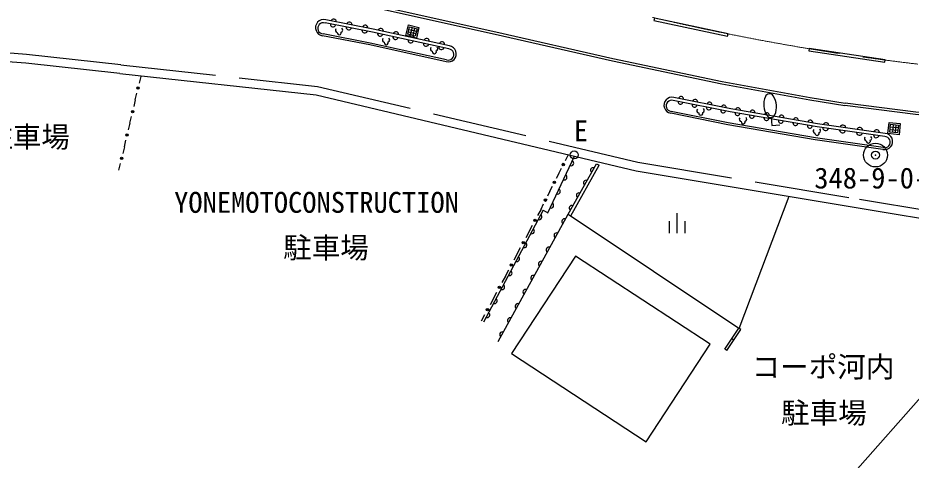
# Model space of a CAD drawing. Units: millimetres, scale not verified. Extents: x 40000 to 680000, y 20000 to 380000.
# Drawn here: x 251270 to 307607, y 246054 to 273934 of the extents above; entities that cross this region are included whole.
import ezdxf
from ezdxf.enums import TextEntityAlignment as Align

# ---------------------------------------------------------------- set-up
doc = ezdxf.new("R2010")
doc.units = ezdxf.units.MM
doc.header["$LTSCALE"] = 1000
doc.header["$PDMODE"] = 32
doc.header["$PDSIZE"] = 500
doc.linetypes.add('CHAIN', pattern=[18.5, 12, -1.5, 3.5, -1.5])
doc.linetypes.add('DASHED', pattern=[7.5, 6, -1.5])
for name, color, linetype, lineweight in [('M-BGD', 7, 'Continuous', 25), ('M-BGD-EXST', 7, 'Continuous', 25), ('M-BMK', 2, 'CHAIN', 13), ('M-BMK-HTXT', 7, 'Continuous', 13), ('M-BMK-SRVR', 3, 'Continuous', 25), ('M-STR-HTXT', 7, 'Continuous', 13), ('M-STR-STRC', 7, 'Continuous', 25)]:
    doc.layers.add(name, color=color, linetype=linetype, lineweight=lineweight)
doc.styles.add('ＭＳ ゴシック', font='')
doc.styles.get('ＭＳ ゴシック').set_extended_font_data('MS Gothic')

msp = doc.modelspace()

# ---------------------------------------------------------------- linework, layer by layer
at = {"layer": 'M-BGD'}
for p, q in [((275864, 272901), (275979, 273366)), ((275979, 273366), (276444, 273251)), ((276134, 273327), (276019, 272862)), ((276289, 273289), (276174, 272824)), ((276444, 273251), (276329, 272786)), ((276329, 272786), (275864, 272901)), ((275902, 273056), (276367, 272941)), ((275941, 273211), (276406, 273096)), ((257708, 270437), (270082, 269075)), ((259020, 270244), (258921, 269822)), ((258675, 268767), (258577, 268345)), ((258675, 268767), (258774, 269189)), ((258331, 267290), (258429, 267712)), ((258331, 267290), (258232, 266868)), ((306256, 266735), (306312, 267236)), ((306293, 267069), (306794, 267013)), ((306312, 267236), (306813, 267180)), ((306479, 267217), (306423, 266716)), ((306646, 267198), (306590, 266698)), ((306813, 267180), (306757, 266679)), ((306757, 266679), (306256, 266735)), ((306275, 266902), (306775, 266846)), ((257986, 265813), (258085, 266235)), ((257986, 265813), (257888, 265390)), ((284696, 261651), (286384, 265218)), ((285948, 265252), (285788, 264931)), ((257642, 264335), (257740, 264757)), ((285387, 264129), (285547, 264450)), ((285968, 261555), (287762, 264737)), ((286142, 261457), (287937, 264639)), ((287762, 264737), (287937, 264639)), ((285387, 264129), (285227, 263808)), ((284826, 263005), (284987, 263326)), ((284826, 263005), (284666, 262684)), ((296755, 254360), (299907, 262686)), ((284265, 261882), (284426, 262203)), ((284398, 261811), (280647, 254758)), ((281565, 253528), (285968, 261555)), ((284265, 261882), (284051, 261479)), ((284398, 261811), (284696, 261651)), ((285968, 261555), (296742, 254368)), ((283515, 260471), (283730, 260874)), ((283515, 260471), (283301, 260068)), ((282765, 259060), (282979, 259463)), ((286433, 258917), (282410, 252766)), ((282765, 259060), (282551, 258657)), ((294928, 253362), (286433, 258917)), ((282015, 257650), (282229, 258053)), ((282015, 257650), (281800, 257247)), ((281264, 256239), (281479, 256642)), ((281264, 256239), (281050, 255836)), ((280514, 254828), (280729, 255231)), ((295866, 253043), (296742, 254368)), ((295991, 252960), (296867, 254285)), ((296867, 254285), (296742, 254368)), ((296429, 253623), (296304, 253706)), ((290905, 247211), (294928, 253362)), ((295991, 252960), (295866, 253043)), ((282410, 252766), (290905, 247211))]:
    msp.add_line(p, q, dxfattribs=at)
at = {"layer": 'M-BGD', "linetype": 'DASHED'}
msp.add_line((257767, 270983), (270175, 269618), dxfattribs=at)
at = {"layer": 'M-BGD'}
for points in [[(278497, 272169), (273677, 273229), (270686, 273807)], [(278454, 271974), (273636, 273033), (270648, 273611)], [(278278, 271173), (273470, 272230), (270492, 272806)], [(278304, 271290), (273495, 272348), (270515, 272923)], [(257708, 270437), (251764, 271082), (249760, 271236), (242831, 271548)], [(270082, 269075), (290260, 264300), (304256, 261958)], [(305969, 266653), (301708, 267253), (296233, 268199), (292645, 268923)], [(305942, 266455), (301677, 267055), (296196, 268003), (292606, 268727)], [(305827, 265643), (301550, 266245), (296045, 267196), (292443, 267923)], [(305844, 265762), (301569, 266364), (296067, 267314), (292467, 268041)], [(304256, 261958), (310592, 260912), (319893, 260587)]]:
    msp.add_lwpolyline(points, dxfattribs=at)
for points in [[(275743, 272828), (275906, 273487), (276565, 273324), (276402, 272664)], [(306145, 266647), (306224, 267346), (306923, 267268), (306845, 266568)]]:
    msp.add_lwpolyline(points, close=True, dxfattribs=at)
at = {"layer": 'M-BGD', "linetype": 'DASHED'}
for points in [[(257767, 270983), (251815, 271630), (249793, 271785), (242844, 272098)], [(270175, 269618), (290369, 264840), (304346, 262500)], [(304346, 262500), (310646, 261460), (319913, 261137)]]:
    msp.add_lwpolyline(points, dxfattribs=at)
at = {"layer": 'M-BGD'}
for centre, radius in [((258847, 269506), 75), ((258847, 269506), 49.5), ((258847, 269506), 24.5), ((258503, 268028), 75), ((258503, 268028), 49.5), ((258503, 268028), 24.5), ((258159, 266551), 75), ((258159, 266551), 49.5), ((258159, 266551), 24.5), ((257814, 265074), 75), ((257814, 265074), 49.5), ((257814, 265074), 24.5), ((285668, 264690), 75), ((285668, 264690), 49.5), ((285668, 264690), 24.5), ((285107, 263567), 75), ((285107, 263567), 49.5), ((285107, 263567), 24.5), ((284546, 262443), 75), ((284546, 262443), 49.5), ((284546, 262443), 24.5), ((283890, 261176), 75), ((283890, 261176), 49.5), ((283890, 261176), 24.5), ((283140, 259766), 75), ((283140, 259766), 49.5), ((283140, 259766), 24.5), ((282390, 258355), 75), ((282390, 258355), 49.5), ((282390, 258355), 24.5), ((281640, 256944), 75), ((281640, 256944), 49.5), ((281640, 256944), 24.5), ((280889, 255534), 75), ((280889, 255534), 49.5), ((280889, 255534), 24.5)]:
    msp.add_circle(centre, radius, dxfattribs=at)
for centre, radius, start, end in [((270552, 273313), 511, 74.8306, 263.2968), ((271180, 273691), 170, 355.9638, 162.1633), ((270535, 273276), 353, 71.3315, 266.7964), ((271150, 273534), 170, 175.9162, 342.2114), ((272146, 273342), 170, 175.9162, 342.2114), ((272177, 273498), 170, 355.9638, 162.1633), ((273174, 273305), 170, 355.9644, 162.1628), ((274156, 273108), 165, 352.8845, 162.3127), ((273142, 273149), 170, 175.9162, 342.2114), ((274121, 272942), 165, 172.8546, 342.342), ((275085, 272730), 165, 172.8546, 342.342), ((275120, 272896), 165, 352.8837, 162.313), ((276084, 272684), 165, 352.8845, 162.3127), ((276049, 272518), 165, 172.855, 342.3437), ((277012, 272306), 165, 172.8569, 342.3419), ((277048, 272472), 165, 352.8845, 162.3127), ((277976, 272094), 165, 172.8546, 342.342), ((278012, 272260), 165, 352.8851, 162.3121), ((278410, 271666), 510, 255.0258, 80.1711), ((278412, 271625), 352, 252.1409, 83.0562), ((292525, 268427), 510, 76.3804, 260.7975), ((292507, 268390), 351, 73.6361, 263.5423), ((293093, 268830), 152, 349.5381, 167.6396), ((293990, 268649), 152, 349.5366, 167.6405), ((293055, 268639), 153, 169.5832, 347.5932), ((293953, 268458), 153, 169.583, 347.5953), ((294850, 268277), 153, 169.5848, 347.5935), ((294887, 268468), 152, 349.5399, 167.6378), ((295784, 268287), 152, 349.5399, 167.6378), ((296689, 268116), 154, 351.8263, 168.5613), ((295748, 268096), 153, 169.583, 347.5953), ((296654, 267928), 155, 171.8878, 348.5016), ((297567, 267770), 155, 171.886, 348.5034), ((297601, 267958), 154, 351.826, 168.5634), ((298481, 267612), 155, 171.8878, 348.5016), ((298514, 267801), 154, 351.8255, 168.5639), ((299426, 267643), 154, 351.8263, 168.5613), ((300339, 267485), 154, 351.8269, 168.563), ((299394, 267454), 155, 171.8865, 348.5029), ((300308, 267297), 155, 171.8883, 348.5011), ((301221, 267139), 155, 171.8865, 348.5029), ((301251, 267327), 154, 351.826, 168.5634), ((302236, 267146), 182, 2.164, 161.8181), ((303302, 266996), 182, 2.1652, 161.8173), ((302215, 267012), 182, 182.2049, 341.777), ((303281, 266862), 182, 182.205, 341.7785), ((304347, 266712), 182, 182.2049, 341.777), ((304367, 266846), 182, 2.1652, 161.8173), ((305413, 266562), 182, 182.205, 341.7785), ((305432, 266696), 182, 2.164, 161.8181), ((305935, 266143), 511, 257.8635, 86.1191), ((305939, 266102), 353, 254.4005, 89.5819), ((286159, 264778), 165, 249.9155, 59.4189), ((287540, 264338), 152, 61.422, 239.745), ((285737, 263887), 165, 249.9155, 59.4189), ((287092, 263543), 152, 61.4214, 239.7471), ((285315, 262995), 165, 249.915, 59.4209), ((286643, 262747), 152, 61.422, 239.745), ((284893, 262104), 165, 249.915, 59.4209), ((286194, 261952), 152, 61.4214, 239.7471), ((284148, 261378), 167, 247.939, 56.0484), ((285742, 261099), 171, 68.2546, 234.2496), ((283679, 260497), 167, 247.939, 56.0484), ((285253, 260207), 171, 68.2552, 234.2476), ((283210, 259615), 167, 247.9374, 56.05), ((284763, 259315), 171, 68.2541, 234.2487), ((282741, 258734), 167, 247.9374, 56.05), ((284274, 258423), 171, 68.2562, 234.248), ((282272, 257852), 167, 247.9383, 56.0481), ((283785, 257532), 171, 68.2552, 234.2476), ((281804, 256970), 167, 247.9383, 56.0481), ((283295, 256640), 171, 68.2552, 234.2476), ((281335, 256089), 167, 247.9367, 56.0497), ((282806, 255748), 171, 68.2541, 234.2487), ((280866, 255207), 167, 247.9384, 56.0489), ((282317, 254856), 171, 68.2545, 234.2488), ((281827, 253964), 171, 68.2552, 234.2476)]:
    msp.add_arc(centre, radius, start, end, dxfattribs=at)
at = {"layer": 'M-BGD-EXST'}
for p, q in [((298781, 267649), (298825, 267151)), ((298825, 267151), (299323, 267195)), ((292840, 261622), (292840, 260372)), ((292340, 261122), (292340, 260372)), ((293340, 261122), (293340, 260372))]:
    msp.add_line(p, q, dxfattribs=at)
msp.add_circle((286357, 265295), 250, dxfattribs=at)
for centre, radius, start, end in [((271425, 273153), 136, 135.661, 262.5313), ((271624, 273171), 136, 287.5904, 54.4569), ((271539, 272998), 133, 171.3752, 18.7457), ((274392, 272531), 136, 135.6607, 262.5339), ((274506, 272376), 133, 171.3742, 18.7468), ((274591, 272549), 136, 287.5871, 54.4603), ((277421, 271964), 136, 135.6607, 262.5339), ((277535, 271809), 133, 171.3742, 18.7468), ((277621, 271981), 136, 287.5871, 54.4603), ((299578, 268473), 1268, 156.811, 213.31), ((298673, 268861), 283, 33.133, 156.988), ((297843, 268319), 1275, 336.988, 33.133), ((294228, 268084), 136, 135.6607, 262.5339), ((294427, 268102), 136, 287.5871, 54.4603), ((294342, 267929), 133, 171.3742, 18.7468), ((296904, 267533), 136, 135.6619, 262.5322), ((297104, 267550), 136, 287.5888, 54.4591), ((298756, 267931), 283, 213.133, 336.988), ((297019, 267378), 133, 171.3759, 18.7451), ((301560, 266810), 136, 135.6652, 262.5288), ((301674, 266655), 133, 171.3752, 18.7457), ((301760, 266828), 136, 287.5913, 54.4588), ((304791, 266326), 136, 135.6607, 262.5339), ((304906, 266172), 133, 171.3742, 18.7468), ((304991, 266344), 136, 287.5871, 54.4603)]:
    msp.add_arc(centre, radius, start, end, dxfattribs=at)
at = {"layer": 'M-BMK'}
msp.add_arc((325715, 420365), 150392, 256.77331, 282.39188, dxfattribs=at)
at = {"layer": 'M-BMK-SRVR'}
msp.add_circle((305360, 265287), 750, dxfattribs=at)
msp.add_point((305360, 265287), dxfattribs=at)
at = {"layer": 'M-STR-HTXT'}
msp.add_line((294555, 234535), (319676, 263037), dxfattribs=at)
at = {"layer": 'M-STR-STRC'}
for p, q in [((296065, 272933), (291414, 273906)), ((305964, 271290), (301168, 271995))]:
    msp.add_line(p, q, dxfattribs=at)
for points in [[(240931, 277947), (246857, 277813), (252098, 277537), (257758, 277035), (263031, 276426), (268753, 275550), (274080, 274522), (281378, 272904), (288767, 271234), (295662, 269766), (301221, 268763), (303436, 268415)], [(240933, 278097), (246862, 277963), (252109, 277686), (257773, 277184), (263051, 276574), (268778, 275698), (274110, 274669), (281411, 273050), (288799, 271380), (295690, 269914), (301246, 268911), (303457, 268564)], [(291414, 273906), (291384, 273759), (296034, 272786), (296065, 272933)], [(367650, 272794), (365925, 272322), (361214, 271102), (356401, 270008), (350818, 268969), (346017, 268253), (340758, 267587), (335581, 267160), (330922, 266936), (325691, 266865), (321359, 266905), (316427, 267100), (312411, 267384), (307879, 267850), (303436, 268415)], [(367611, 272939), (365887, 272467), (361179, 271247), (356371, 270155), (350794, 269117), (345996, 268402), (340743, 267737), (335571, 267310), (330917, 267086), (325691, 267015), (321363, 267055), (316436, 267250), (312424, 267533), (307896, 267999), (303457, 268564)], [(301168, 271995), (301147, 271847), (305942, 271142), (305964, 271290)]]:
    msp.add_lwpolyline(points, dxfattribs=at)

# ---------------------------------------------------------------- texts
at = {"layer": 'M-BGD-EXST', "style": 'ＭＳ ゴシック'}
msp.add_text('E', height=1320, dxfattribs=at).set_placement((286780, 266819), align=Align.MIDDLE_CENTER)
at = {"layer": 'M-BMK-HTXT', "style": 'ＭＳ ゴシック'}
for s, p in [('駐車場', (251850, 266427)), ('YONEMOTOCONSTRUCTION', (270105, 262304)), ('駐車場', (270704, 259445)), ('コーポ河内', (302051, 251935)), ('駐車場', (302103, 249034))]:
    msp.add_text(s, height=1320, dxfattribs=at).set_placement(p, align=Align.MIDDLE_CENTER)
at = {"layer": 'M-BMK-SRVR', "style": 'ＭＳ ゴシック'}
msp.add_text('348-9-0-1', height=1320, dxfattribs=at).set_placement((305539, 262782), align=Align.BOTTOM_CENTER)

doc.saveas('drawing.dxf')
